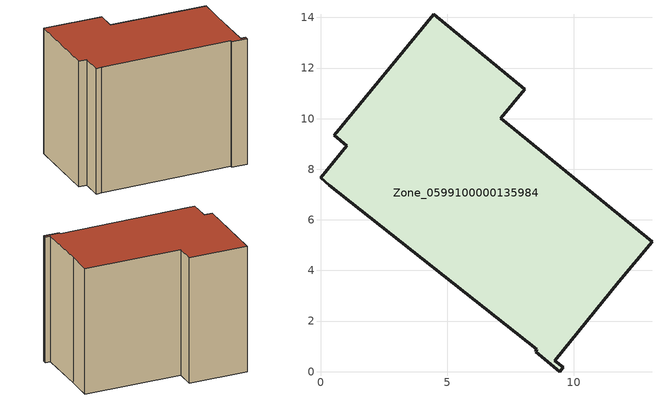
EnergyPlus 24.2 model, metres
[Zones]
Zone_0599100000135984
 floor ground (C_G): 9.25,0.44 9.59,0.17 9.45,0 8.5,0.78 8.55,0.89 0.35,7.37 0,7.66 1.04,8.92 0.54,9.34 4.48,14.12 8.07,11.16 7.12,10.01 13.1,5.13 11.78,3.55 z0
 wall outside (C_F): 8.07,11.16 4.48,14.12 0.54,9.34 1.04,8.92 0,7.66 0.35,7.37 8.55,0.89 8.5,0.78 9.45,0 9.59,0.17 9.25,0.44 11.78,3.55 13.1,5.13 7.12,10.01 8.07,11.16 z0:10.15
 roof outside (C_R): 7.12,10.01 8.07,11.16 4.48,14.12 0.54,9.34 1.04,8.92 0,7.66 0.35,7.37 8.55,0.89 8.5,0.78 9.45,0 9.59,0.17 9.25,0.44 11.78,3.55 13.1,5.13 z10.15
[BUILDING]
Pand.0599100000135984: North Axis=0; Terrain=City; Loads Convergence Tolerance Value=0.04; Temperature Convergence Tolerance Value=0.4; Solar Distribution=FullExterior; Maximum Number of Warmup Days=25; Minimum Number of Warmup Days=1
[Site:Location]
Rotterdam.The.Hague.AP_ZH_NLD Design_Conditions: Latitude=51.96; Longitude=4.45; Time Zone=1; Elevation=-4.5
[SITE:GROUNDTEMPERATURE:BUILDINGSURFACE]
18, 18, 18, 18, 18, 18, 18, 18, 18, 18, 18, 18
[MATERIAL] Thermal Absorptance=0.9; Solar Absorptance=0.7; Visible Absorptance=0.7
Name | Roughness | Thickness | Conductivity | Density | Specific Heat
G.TC.1946 | MediumSmooth | 0.15 | 1 | 540 | 1210
F.TC.1946 | Rough | 0.3 | 0.857143 | 1920 | 840
R.TC.1946 | MediumRough | 0.2 | 0.909091 | 1500 | 1000
[CONSTRUCTION]
C_G: G.TC.1946
C_F: F.TC.1946
C_R: R.TC.1946
[ZONE]
Zone_0599100000135984: Type=1; Multiplier=1; Ceiling Height=Autocalculate; Volume=Autocalculate; Floor Area=autocalculate; Part of Total Floor Area=Yes
[ZONEINFILTRATION:DESIGNFLOWRATE]
Infil_Zone_0599100000135984: Zone or ZoneList or Space or SpaceList=Zone_0599100000135984; Schedule=AlwaysOn; Design Flow Rate Calculation Method=Flow/Area; Flow Rate per Floor Area=0.003; Constant Term Coefficient=1; Temperature Term Coefficient=0; Velocity Term Coefficient=0; Velocity Squared Term Coefficient=0
[HVACTEMPLATE:ZONE:IDEALLOADSAIRSYSTEM]
Zone_0599100000135984: Maximum Heating Supply Air Temperature=50; Minimum Cooling Supply Air Temperature=13; Maximum Heating Supply Air Humidity Ratio=0.0156; Minimum Cooling Supply Air Humidity Ratio=0.0077; Heating Limit=NoLimit; Cooling Limit=NoLimit; Dehumidification Control Type=ConstantSensibleHeatRatio; Cooling Sensible Heat Ratio=0.7; Dehumidification Setpoint=60; Humidification Control Type=None; Humidification Setpoint=30; Outdoor Air Method=None; Outdoor Air Flow Rate per Person=0.00944; Outdoor Air Flow Rate per Zone Floor Area=0; Outdoor Air Flow Rate per Zone=0; Demand Controlled Ventilation Type=None; Outdoor Air Economizer Type=NoEconomizer; Heat Recovery Type=None; Sensible Heat Recovery Effectiveness=0.7; Latent Heat Recovery Effectiveness=0.65
[ZONECONTROL:THERMOSTAT]
ThermostatControl_Zone_0599100000135984: Zone or ZoneList=Zone_0599100000135984; Control Type Schedule=DualSetpointControlType; Control 1=Thermostat_Zone_0599100000135984; Temperature Difference Between Cutout And Setpoint=0
[THERMOSTATSETPOINT:DUALSETPOINT]
Thermostat_Zone_0599100000135984: Heating Setpoint Temperature Schedule=HeatingSetpoint_Zone_0599100000135984; Cooling Setpoint Temperature Schedule=CoolingSetpoint_Zone_0599100000135984
[SCHEDULE:COMPACT]
HeatingSetpoint_Zone_0599100000135984: Through: 12/31, For: AllDays, Until: 24:00, 21
CoolingSetpoint_Zone_0599100000135984: Through: 12/31, For: AllDays, Until: 24:00, 24
DualSetpointControlType: Through: 12/31, For: AllDays, Until: 24:00, 4
AlwaysOn: Through: 12/31, For: AllDays, Until: 24:00, 1
